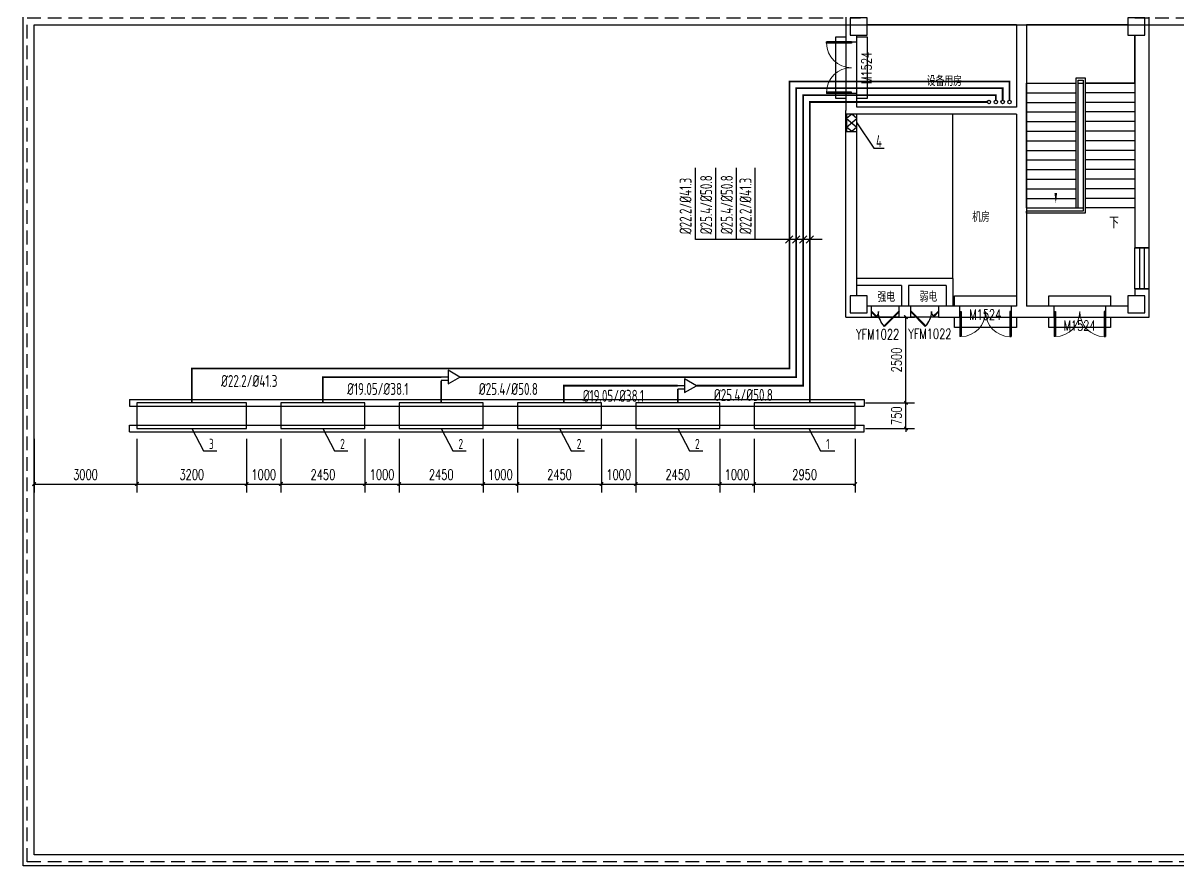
# Model space of a CAD drawing. Extents: x 1738143 to 1822243, y -608375 to -303375.
# Drawn here: x 1756798 to 1790479, y -340602 to -316032 of the extents above; entities that cross this region are included whole.
import ezdxf

# ---------------------------------------------------------------- set-up
doc = ezdxf.new("R2010")
doc.units = 0
doc.header["$LTSCALE"] = 1000
doc.header["$MEASUREMENT"] = 0
doc.linetypes.add('_DASH', pattern=[0.6, 0.4, -0.2])
doc.layers.add('A-FLOR-IDEN', color=7, linetype='Continuous', lineweight=20)
for name, color, linetype in [('COLUMN', 9, 'Continuous'), ('DIM_SYMB', 3, 'Continuous'), ('PUB_TEXT', 7, 'Continuous'), ('STAIR', 2, 'Continuous'), ('TH_DIM', 3, 'Continuous'), ('TH_TEXT', 7, 'Continuous'), ('VRV-PIPE', 1, 'Continuous'), ('VRV-VPIPE', 1, 'Continuous'), ('VRV-配件', 1, 'Continuous'), ('WALL', 9, 'Continuous'), ('WINDOW', 4, 'Continuous'), ('WINDOW_TEXT', 7, 'Continuous'), ('采暖', 7, 'Continuous')]:
    doc.layers.add(name, color=color, linetype=linetype)
doc.styles.add('_TCH_DIM', font='SIMPLEX', dxfattribs={"bigfont": 'GBCBIG'})
doc.styles.add('_TCH_DIM_T3', font='SIMPLEX', dxfattribs={"width": 0.705882, "bigfont": 'GBCBIG'})
doc.styles.add('_TCH_WINDOW', font='SIMPLEX', dxfattribs={"height": 3.5, "bigfont": 'GBCBIG'})
doc.styles.add('ROS', font='simhei.ttf', dxfattribs={"width": 0.7})
doc.styles.add('TSSD_Dimension', font='tssdeng.shx', dxfattribs={"width": 0.7, "bigfont": 'hztxt.shx'})
doc.styles.add('TSSD_Rein', font='Tssdeng.shx', dxfattribs={"width": 0.7, "bigfont": 'hztxt.shx'})
doc.dimstyles.new('_TCH_ARCH&&100', dxfattribs={"dimtxt": 297.5, "dimasz": 100, "dimexe": 250, "dimexo": 300, "dimgap": 126.25, "dimtad": 1, "dimdec": 0, "dimzin": 0, "dimdsep": 46, "dimtxsty": '_TCH_DIM_T3', "dimblk": 'ARCHTICK', "dimcen": 0.09, "dimclrt": 7, "dimazin": 2, "dimtfac": 1, "dimtdec": 0, "dimtix": 1, "dimtmove": 2, "dimatfit": 3, "dimfxl": 30, "dimtolj": 1, "dimtzin": 0, "dimarcsym": 0})

# ---------------------------------------------------------------- blocks, each defined once
blk = doc.blocks.new('_FZHK')
blk.add_lwpolyline([(-0.5, -0.5), (0.5, -0.5), (0.5, 0.5), (-0.5, 0.5)], close=True)
blk = doc.blocks.new('$DorLib2D$00000002')
for p, q in [((-0.5, 0), (-0.5, 0.4875)), ((-0.475, 0.4875), (-0.5, 0.4875)), ((-0.475, 0), (-0.475, 0.4875)), ((0.475, 0), (0.475, 0.4875)), ((0.475, 0.4875), (0.5, 0.4875)), ((0.5, 0), (0.5, 0.4875)), ((-0.5, 0), (-0.475, 0)), ((0.5, 0), (0.475, 0))]:
    blk.add_line(p, q)
at = {"lineweight": 13}
for centre, start, end in [((-0.4875, 0), 0, 88.53072), ((0.4875, 0), 91.46928, 180)]:
    blk.add_arc(centre, 0.4875, start, end, dxfattribs=at)
blk = doc.blocks.new('$WINLIB2D$00000001')
at = {"color": 0}
for points in [[(-0.5, 0.5), (-0.5, -0.5)], [(-0.5, 0.5), (0.5, 0.5)], [(0.5, -0.5), (0.5, 0.5)], [(0.5, 0.167), (-0.5, 0.167)], [(0.5, -0.167), (-0.5, -0.167)], [(-0.5, -0.5), (0.5, -0.5)]]:
    blk.add_lwpolyline(points, dxfattribs=at)
blk = doc.blocks.new('$DorLib2D$00000221')
at = {"color": 0}
for p, q in [((0.491, -0.01), (-0.04, 0.521)), ((0.509, 0.007), (-0.022, 0.538)), ((-0.509, 0.009), (-0.331, 0.187)), ((-0.491, -0.009), (-0.509, 0.009)), ((-0.491, -0.009), (-0.313, 0.169)), ((0.491, -0.01), (0.509, 0.007))]:
    blk.add_line(p, q, dxfattribs=at)
for centre, radius, start, end in [((0.505, -0.002), 0.755, 134.2734, 179.7238), ((-0.501, 0.003), 0.251, 359.7899, 47.313)]:
    blk.add_arc(centre, radius, start, end, dxfattribs=at)
blk = doc.blocks.new('A$C78C81BEA')
blk.add_line((-13400, -7400), (-13400, -2600))
for points in [[(320, 320), (320, -24520), (-40520, -24520), (-40520, 320)], [(0, 0), (0, -24200), (-40200, -24200), (-40200, 0)], [(-16520, -350), (-16520, -2150), (-16820, -2150), (-16820, -350)], [(-15900, -350), (-15900, -2150), (-16200, -2150), (-16200, -350)], [(-13350, -7900), (-11550, -7900), (-11550, -8200), (-13350, -8200)], [(-10600, -7900), (-8800, -7900), (-8800, -8200), (-10600, -8200)], [(-13350, -8520), (-11550, -8520), (-11550, -8820), (-13350, -8820)], [(-10600, -8520), (-8800, -8520), (-8800, -8820), (-10600, -8820)]]:
    blk.add_lwpolyline(points, close=True)
at = {"linetype": '_DASH'}
blk.add_lwpolyline([(-8100, 200), (200, 200), (200, -24400), (-40400, -24400), (-40400, 200), (-16100, 200)], dxfattribs=at)
at = {"layer": 'DIM_SYMB'}
blk.add_lwpolyline([(-8750, -5480, 0, 0, 0), (-8750, -850, 0, 0, 0), (-10400, -850, 0, 0, 0), (-10400, -5200, 0, 80, 0), (-10400, -4900, 0, 0, 0)], format="xyseb", dxfattribs=at)
at = {"layer": 'STAIR'}
for p, q in [((-8300, 0), (-11250, 0)), ((-11250, 0), (-11250, -1700)), ((-8100, -1700), (-8100, -300)), ((-9810, -5340), (-9810, -1550)), ((-9810, -1550), (-9540, -1550)), ((-9750, -5340), (-9750, -1610)), ((-9750, -1610), (-9600, -1610)), ((-9600, -1610), (-9600, -5430)), ((-9540, -1550), (-9540, -5490)), ((-11250, -5340), (-11250, -1700)), ((-11250, -1700), (-9810, -1700)), ((-11250, -1700), (-9810, -1700)), ((-11250, -1980), (-9810, -1980)), ((-9750, -5340), (-9750, -1700)), ((-9750, -1700), (-9600, -1700)), ((-9600, -1700), (-9600, -5340)), ((-8100, -1700), (-9540, -1700)), ((-9540, -1700), (-8100, -1700)), ((-8100, -1980), (-9540, -1980)), ((-8100, -1700), (-8100, -5340)), ((-11250, -2260), (-9810, -2260)), ((-8100, -2260), (-9540, -2260)), ((-11250, -2540), (-9810, -2540)), ((-8100, -2540), (-9540, -2540)), ((-11250, -2820), (-9810, -2820)), ((-8100, -2820), (-9540, -2820)), ((-11250, -3100), (-9810, -3100)), ((-8100, -3100), (-9540, -3100)), ((-11250, -3380), (-9810, -3380)), ((-11250, -3660), (-9810, -3660)), ((-8100, -3380), (-9540, -3380)), ((-8100, -3660), (-9540, -3660)), ((-11250, -3940), (-9810, -3940)), ((-8100, -3940), (-9540, -3940)), ((-11250, -4220), (-9810, -4220)), ((-8100, -4220), (-9540, -4220)), ((-11250, -4500), (-9810, -4500)), ((-8100, -4500), (-9540, -4500)), ((-11250, -4780), (-9810, -4780)), ((-8100, -4780), (-9540, -4780)), ((-11250, -5060), (-9810, -5060)), ((-11250, -5340), (-9810, -5340)), ((-9810, -5340), (-9750, -5340)), ((-9810, -5340), (-9750, -5340)), ((-9750, -5340), (-9600, -5340)), ((-8100, -5060), (-9540, -5060)), ((-8100, -5340), (-9540, -5340)), ((-9600, -5430), (-11250, -5430)), ((-11250, -5490), (-11250, -5430)), ((-9540, -5490), (-11250, -5490))]:
    blk.add_line(p, q, dxfattribs=at)
at = {"layer": 'WALL'}
for p, q in [((-16520, 320), (-16520, -500)), ((-8300, 0), (-11250, 0)), ((-7680, -6500), (-7680, 320)), ((-16200, -500), (-16200, -300)), ((-11550, 0), (-15900, 0)), ((-11550, 0), (-11550, -2400)), ((-11250, 0), (-11250, -2500)), ((-8100, -300), (-8100, -6500)), ((-16520, -500), (-16200, -500)), ((-16200, -2000), (-16520, -2000)), ((-16520, -2000), (-16520, -2500)), ((-16200, -2400), (-16200, -2000)), ((-16520, -7500), (-16520, -2500)), ((-11550, -2400), (-16200, -2400)), ((-11550, -2600), (-16200, -2600)), ((-16200, -7500), (-16200, -2600)), ((-11550, -2600), (-11550, -8200)), ((-11250, -2500), (-11250, -8200)), ((-8100, -6500), (-7680, -6500)), ((-14800, -7400), (-16200, -7400)), ((-13400, -7400), (-14800, -7400)), ((-13400, -7400), (-13400, -8200)), ((-16520, -8520), (-16520, -7500)), ((-16200, -7900), (-16200, -7500)), ((-14900, -7600), (-16200, -7600)), ((-14900, -7600), (-14900, -8200)), ((-13600, -7600), (-14700, -7600)), ((-14700, -7600), (-14700, -8200)), ((-13600, -7600), (-13600, -8200)), ((-7680, -7700), (-8100, -7700)), ((-8100, -7700), (-8100, -7900)), ((-7680, -8520), (-7680, -7700)), ((-15774.9, -8200), (-15900, -8200)), ((-15774.9, -8520), (-15774.9, -8200)), ((-14800, -8200), (-14974.9, -8200)), ((-14974.9, -8200), (-14974.9, -8520)), ((-14625.1, -8200), (-14800, -8200)), ((-14625.1, -8520), (-14625.1, -8200)), ((-13500, -8200), (-13825.1, -8200)), ((-13825.1, -8200), (-13825.1, -8520)), ((-13200, -8200), (-13500, -8200)), ((-13200, -8520), (-13200, -8200)), ((-11550, -8200), (-11700, -8200)), ((-11700, -8200), (-11700, -8520)), ((-10450, -8200), (-11250, -8200)), ((-10450, -8520), (-10450, -8200)), ((-8300, -8200), (-8950, -8200)), ((-8950, -8200), (-8950, -8520)), ((-16520, -8520), (-15774.9, -8520)), ((-14974.9, -8520), (-14800, -8520)), ((-14800, -8520), (-14625.1, -8520)), ((-13825.1, -8520), (-13500, -8520)), ((-13500, -8520), (-13200, -8520)), ((-11700, -8520), (-11350, -8520)), ((-11350, -8520), (-10450, -8520)), ((-8950, -8520), (-7680, -8520))]:
    blk.add_line(p, q, dxfattribs=at)
at = {"layer": 'WINDOW'}
for p, q in [((-14974.9, -8200), (-15774.9, -8200)), ((-13825.1, -8200), (-14625.1, -8200)), ((-14974.9, -8520), (-15774.9, -8520)), ((-13825.1, -8520), (-14625.1, -8520))]:
    blk.add_line(p, q, dxfattribs=at)
at = {"layer": 'COLUMN', "yscale": 500, "zscale": 500, "rotation": 90}
for p, xscale in [((-16150, -50), 500), ((-8050, -50), 500.0000000000582), ((-16150, -8150), 499.9999999131542), ((-8050, -8150), 500)]:
    blk.add_blockref('_FZHK', p, dxfattribs=dict(at, xscale=xscale))
at = {"layer": 'WINDOW'}
ref = blk.add_blockref('$DorLib2D$00000002', (-16360, -1250), dxfattribs=dict(at, xscale=-1500, yscale=1500, zscale=-1500, rotation=90))
ref.add_attrib('A', 'M1524', (-15771.4, -1725), dxfattribs={"layer": 'WINDOW_TEXT', "height": 297.5, "rotation": 90, "style": '_TCH_WINDOW', "width": 0.705882})
at = {"layer": 'WINDOW', "xscale": 1200, "yscale": 420, "zscale": 1200, "rotation": 90}
blk.add_blockref('$WINLIB2D$00000001', (-7890, -7100), dxfattribs=at)
at = {"layer": 'WINDOW'}
ref = blk.add_blockref('$DorLib2D$00000221', (-15374.9, -8360), dxfattribs=dict(at, xscale=-800, yscale=800, zscale=-800, rotation=179.9999999999898))
ref.add_attrib('A', 'YFM1022', (-16226.6, -9170.9), dxfattribs={"layer": 'WINDOW_TEXT', "height": 297.5, "rotation": 360, "style": '_TCH_WINDOW', "width": 0.705882})
ref = blk.add_blockref('$DorLib2D$00000221', (-14225.1, -8360), dxfattribs=dict(at, xscale=800, yscale=800, zscale=800, rotation=179.9999999999898))
ref.add_attrib('A', 'YFM1022', (-14702.4, -9157.2), dxfattribs={"layer": 'WINDOW_TEXT', "height": 297.5, "rotation": 360, "style": '_TCH_WINDOW', "width": 0.705882})
ref = blk.add_blockref('$DorLib2D$00000002', (-12450, -8360), dxfattribs=dict(at, xscale=-1500, yscale=1500, zscale=-1500, rotation=179.999999999986))
ref.add_attrib('A', 'M1524', (-12925, -8596.1), dxfattribs={"layer": 'WINDOW_TEXT', "height": 297.5, "rotation": 360, "style": '_TCH_WINDOW', "width": 0.705882})
ref = blk.add_blockref('$DorLib2D$00000002', (-9700, -8360), dxfattribs=dict(at, xscale=-1500, yscale=1500, zscale=-1500, rotation=179.9999999999846))
ref.add_attrib('A', 'M1524', (-10175, -8916.1), dxfattribs={"layer": 'WINDOW_TEXT', "height": 297.5, "rotation": 360, "style": '_TCH_WINDOW', "width": 0.705882})
at = {"layer": 'A-FLOR-IDEN', "style": 'ROS', "width": 0.7}
for s, p in [('设备用房', (-14165.4, -1755.8)), ('机房', (-12839.4, -5717.7)), ('弱电', (-14373.8, -8044.2)), ('强电', (-15602.5, -8050.2))]:
    blk.add_text(s, height=262.87, dxfattribs=at).set_placement(p)
at = {"layer": 'DIM_SYMB', "color": 7, "style": '_TCH_DIM'}
blk.add_text('下', height=337.6, dxfattribs=at).set_placement((-8844.9, -5935))
blk = doc.blocks.new('_ArchTick')
at = {"color": 0, "linetype": 'ByBlock', "const_width": 0.4}
blk.add_lwpolyline([(-0.5, -0.5), (0.5, 0.5)], dxfattribs=at)
blk = doc.blocks.new('*D883')
at = {"layer": 'Defpoints', "color": 0, "transparency": 16777216}
for p in [(1757118, -327852), (1760118, -327852), (1760118, -329469)]:
    blk.add_point(p, dxfattribs=at)
at = {"layer": 'TH_DIM', "color": 0, "lineweight": -2, "transparency": 16777216}
for p, q in [((1757118, -328152), (1757118, -329719)), ((1760118, -328152), (1760118, -329719)), ((1757118, -329469), (1760118, -329469))]:
    blk.add_line(p, q, dxfattribs=at)
at = {"layer": 'TH_DIM', "color": 0, "lineweight": -2, "transparency": 16777216, "xscale": 100, "yscale": 100, "zscale": 100, "rotation": 180}
blk.add_blockref('_ArchTick', (1757118, -329469), dxfattribs=at)
at = {"layer": 'TH_DIM', "color": 0, "lineweight": -2, "transparency": 16777216, "xscale": 100, "yscale": 100, "zscale": 100}
blk.add_blockref('_ArchTick', (1760118, -329469), dxfattribs=at)
at = {"layer": 'TH_DIM', "color": 7, "transparency": 16777216, "insert": (1758618, -329194), "char_height": 297.5, "attachment_point": 5, "style": '_TCH_DIM_T3'}
blk.add_mtext('\\A1;3000', dxfattribs=at)
blk = doc.blocks.new('*D884')
at = {"layer": 'Defpoints', "color": 0, "transparency": 16777216}
for p in [(1760118, -327852), (1763318, -327852), (1763318, -329469)]:
    blk.add_point(p, dxfattribs=at)
at = {"layer": 'TH_DIM', "color": 0, "lineweight": -2, "transparency": 16777216}
for p, q in [((1760118, -328152), (1760118, -329719)), ((1763318, -328152), (1763318, -329719)), ((1760118, -329469), (1763318, -329469))]:
    blk.add_line(p, q, dxfattribs=at)
at = {"layer": 'TH_DIM', "color": 0, "lineweight": -2, "transparency": 16777216, "xscale": 100, "yscale": 100, "zscale": 100, "rotation": 180}
blk.add_blockref('_ArchTick', (1760118, -329469), dxfattribs=at)
at = {"layer": 'TH_DIM', "color": 0, "lineweight": -2, "transparency": 16777216, "xscale": 100, "yscale": 100, "zscale": 100}
blk.add_blockref('_ArchTick', (1763318, -329469), dxfattribs=at)
at = {"layer": 'TH_DIM', "color": 7, "transparency": 16777216, "insert": (1761718, -329194), "char_height": 297.5, "attachment_point": 5, "style": '_TCH_DIM_T3'}
blk.add_mtext('\\A1;3200', dxfattribs=at)
blk = doc.blocks.new('*D885')
at = {"layer": 'Defpoints', "color": 0, "transparency": 16777216}
for p in [(1763318, -327852), (1764318, -327852), (1764318, -329469)]:
    blk.add_point(p, dxfattribs=at)
at = {"layer": 'TH_DIM', "color": 0, "lineweight": -2, "transparency": 16777216}
for p, q in [((1763318, -328152), (1763318, -329719)), ((1764318, -328152), (1764318, -329719)), ((1763318, -329469), (1764318, -329469))]:
    blk.add_line(p, q, dxfattribs=at)
at = {"layer": 'TH_DIM', "color": 0, "lineweight": -2, "transparency": 16777216, "xscale": 100, "yscale": 100, "zscale": 100, "rotation": 180}
blk.add_blockref('_ArchTick', (1763318, -329469), dxfattribs=at)
at = {"layer": 'TH_DIM', "color": 0, "lineweight": -2, "transparency": 16777216, "xscale": 100, "yscale": 100, "zscale": 100}
blk.add_blockref('_ArchTick', (1764318, -329469), dxfattribs=at)
at = {"layer": 'TH_DIM', "color": 7, "transparency": 16777216, "insert": (1763818, -329194), "char_height": 297.5, "attachment_point": 5, "style": '_TCH_DIM_T3'}
blk.add_mtext('\\A1;1000', dxfattribs=at)
blk = doc.blocks.new('*D886')
at = {"layer": 'Defpoints', "color": 0, "transparency": 16777216}
for p in [(1764318, -327852), (1766768, -327852), (1766768, -329469)]:
    blk.add_point(p, dxfattribs=at)
at = {"layer": 'TH_DIM', "color": 0, "lineweight": -2, "transparency": 16777216}
for p, q in [((1764318, -328152), (1764318, -329719)), ((1766768, -328152), (1766768, -329719)), ((1764318, -329469), (1766768, -329469))]:
    blk.add_line(p, q, dxfattribs=at)
at = {"layer": 'TH_DIM', "color": 0, "lineweight": -2, "transparency": 16777216, "xscale": 100, "yscale": 100, "zscale": 100, "rotation": 180}
blk.add_blockref('_ArchTick', (1764318, -329469), dxfattribs=at)
at = {"layer": 'TH_DIM', "color": 0, "lineweight": -2, "transparency": 16777216, "xscale": 100, "yscale": 100, "zscale": 100}
blk.add_blockref('_ArchTick', (1766768, -329469), dxfattribs=at)
at = {"layer": 'TH_DIM', "color": 7, "transparency": 16777216, "insert": (1765543, -329194), "char_height": 297.5, "attachment_point": 5, "style": '_TCH_DIM_T3'}
blk.add_mtext('\\A1;2450', dxfattribs=at)
blk = doc.blocks.new('*D887')
at = {"layer": 'Defpoints', "color": 0, "transparency": 16777216}
for p in [(1766768, -327852), (1767768, -327852), (1767768, -329469)]:
    blk.add_point(p, dxfattribs=at)
at = {"layer": 'TH_DIM', "color": 0, "lineweight": -2, "transparency": 16777216}
for p, q in [((1766768, -328152), (1766768, -329719)), ((1767768, -328152), (1767768, -329719)), ((1766768, -329469), (1767768, -329469))]:
    blk.add_line(p, q, dxfattribs=at)
at = {"layer": 'TH_DIM', "color": 0, "lineweight": -2, "transparency": 16777216, "xscale": 100, "yscale": 100, "zscale": 100, "rotation": 180}
blk.add_blockref('_ArchTick', (1766768, -329469), dxfattribs=at)
at = {"layer": 'TH_DIM', "color": 0, "lineweight": -2, "transparency": 16777216, "xscale": 100, "yscale": 100, "zscale": 100}
blk.add_blockref('_ArchTick', (1767768, -329469), dxfattribs=at)
at = {"layer": 'TH_DIM', "color": 7, "transparency": 16777216, "insert": (1767268, -329194), "char_height": 297.5, "attachment_point": 5, "style": '_TCH_DIM_T3'}
blk.add_mtext('\\A1;1000', dxfattribs=at)
blk = doc.blocks.new('*D888')
at = {"layer": 'Defpoints', "color": 0, "transparency": 16777216}
for p in [(1767768, -327852), (1770218, -327852), (1770218, -329469)]:
    blk.add_point(p, dxfattribs=at)
at = {"layer": 'TH_DIM', "color": 0, "lineweight": -2, "transparency": 16777216}
for p, q in [((1767768, -328152), (1767768, -329719)), ((1770218, -328152), (1770218, -329719)), ((1767768, -329469), (1770218, -329469))]:
    blk.add_line(p, q, dxfattribs=at)
at = {"layer": 'TH_DIM', "color": 0, "lineweight": -2, "transparency": 16777216, "xscale": 100, "yscale": 100, "zscale": 100, "rotation": 180}
blk.add_blockref('_ArchTick', (1767768, -329469), dxfattribs=at)
at = {"layer": 'TH_DIM', "color": 0, "lineweight": -2, "transparency": 16777216, "xscale": 100, "yscale": 100, "zscale": 100}
blk.add_blockref('_ArchTick', (1770218, -329469), dxfattribs=at)
at = {"layer": 'TH_DIM', "color": 7, "transparency": 16777216, "insert": (1768993, -329194), "char_height": 297.5, "attachment_point": 5, "style": '_TCH_DIM_T3'}
blk.add_mtext('\\A1;2450', dxfattribs=at)
blk = doc.blocks.new('*D889')
at = {"layer": 'Defpoints', "color": 0, "transparency": 16777216}
for p in [(1770218, -327852), (1771218, -327852), (1771218, -329469)]:
    blk.add_point(p, dxfattribs=at)
at = {"layer": 'TH_DIM', "color": 0, "lineweight": -2, "transparency": 16777216}
for p, q in [((1770218, -328152), (1770218, -329719)), ((1771218, -328152), (1771218, -329719)), ((1770218, -329469), (1771218, -329469))]:
    blk.add_line(p, q, dxfattribs=at)
at = {"layer": 'TH_DIM', "color": 0, "lineweight": -2, "transparency": 16777216, "xscale": 100, "yscale": 100, "zscale": 100, "rotation": 180}
blk.add_blockref('_ArchTick', (1770218, -329469), dxfattribs=at)
at = {"layer": 'TH_DIM', "color": 0, "lineweight": -2, "transparency": 16777216, "xscale": 100, "yscale": 100, "zscale": 100}
blk.add_blockref('_ArchTick', (1771218, -329469), dxfattribs=at)
at = {"layer": 'TH_DIM', "color": 7, "transparency": 16777216, "insert": (1770718, -329194), "char_height": 297.5, "attachment_point": 5, "style": '_TCH_DIM_T3'}
blk.add_mtext('\\A1;1000', dxfattribs=at)
blk = doc.blocks.new('*D890')
at = {"layer": 'Defpoints', "color": 0, "transparency": 16777216}
for p in [(1771218, -327852), (1773668, -327852), (1773668, -329469)]:
    blk.add_point(p, dxfattribs=at)
at = {"layer": 'TH_DIM', "color": 0, "lineweight": -2, "transparency": 16777216}
for p, q in [((1771218, -328152), (1771218, -329719)), ((1773668, -328152), (1773668, -329719)), ((1771218, -329469), (1773668, -329469))]:
    blk.add_line(p, q, dxfattribs=at)
at = {"layer": 'TH_DIM', "color": 0, "lineweight": -2, "transparency": 16777216, "xscale": 100, "yscale": 100, "zscale": 100, "rotation": 180}
blk.add_blockref('_ArchTick', (1771218, -329469), dxfattribs=at)
at = {"layer": 'TH_DIM', "color": 0, "lineweight": -2, "transparency": 16777216, "xscale": 100, "yscale": 100, "zscale": 100}
blk.add_blockref('_ArchTick', (1773668, -329469), dxfattribs=at)
at = {"layer": 'TH_DIM', "color": 7, "transparency": 16777216, "insert": (1772443, -329194), "char_height": 297.5, "attachment_point": 5, "style": '_TCH_DIM_T3'}
blk.add_mtext('\\A1;2450', dxfattribs=at)
blk = doc.blocks.new('*D891')
at = {"layer": 'Defpoints', "color": 0, "transparency": 16777216}
for p in [(1773668, -327852), (1774668, -327852), (1774668, -329469)]:
    blk.add_point(p, dxfattribs=at)
at = {"layer": 'TH_DIM', "color": 0, "lineweight": -2, "transparency": 16777216}
for p, q in [((1773668, -328152), (1773668, -329719)), ((1774668, -328152), (1774668, -329719)), ((1773668, -329469), (1774668, -329469))]:
    blk.add_line(p, q, dxfattribs=at)
at = {"layer": 'TH_DIM', "color": 0, "lineweight": -2, "transparency": 16777216, "xscale": 100, "yscale": 100, "zscale": 100, "rotation": 180}
blk.add_blockref('_ArchTick', (1773668, -329469), dxfattribs=at)
at = {"layer": 'TH_DIM', "color": 0, "lineweight": -2, "transparency": 16777216, "xscale": 100, "yscale": 100, "zscale": 100}
blk.add_blockref('_ArchTick', (1774668, -329469), dxfattribs=at)
at = {"layer": 'TH_DIM', "color": 7, "transparency": 16777216, "insert": (1774168, -329194), "char_height": 297.5, "attachment_point": 5, "style": '_TCH_DIM_T3'}
blk.add_mtext('\\A1;1000', dxfattribs=at)
blk = doc.blocks.new('*D892')
at = {"layer": 'Defpoints', "color": 0, "transparency": 16777216}
for p in [(1774668, -327852), (1777118, -327852), (1777118, -329469)]:
    blk.add_point(p, dxfattribs=at)
at = {"layer": 'TH_DIM', "color": 0, "lineweight": -2, "transparency": 16777216}
for p, q in [((1774668, -328152), (1774668, -329719)), ((1777118, -328152), (1777118, -329719)), ((1774668, -329469), (1777118, -329469))]:
    blk.add_line(p, q, dxfattribs=at)
at = {"layer": 'TH_DIM', "color": 0, "lineweight": -2, "transparency": 16777216, "xscale": 100, "yscale": 100, "zscale": 100, "rotation": 180}
blk.add_blockref('_ArchTick', (1774668, -329469), dxfattribs=at)
at = {"layer": 'TH_DIM', "color": 0, "lineweight": -2, "transparency": 16777216, "xscale": 100, "yscale": 100, "zscale": 100}
blk.add_blockref('_ArchTick', (1777118, -329469), dxfattribs=at)
at = {"layer": 'TH_DIM', "color": 7, "transparency": 16777216, "insert": (1775893, -329194), "char_height": 297.5, "attachment_point": 5, "style": '_TCH_DIM_T3'}
blk.add_mtext('\\A1;2450', dxfattribs=at)
blk = doc.blocks.new('*D893')
at = {"layer": 'Defpoints', "color": 0, "transparency": 16777216}
for p in [(1777118, -327852), (1778118, -327852), (1778118, -329469)]:
    blk.add_point(p, dxfattribs=at)
at = {"layer": 'TH_DIM', "color": 0, "lineweight": -2, "transparency": 16777216}
for p, q in [((1777118, -328152), (1777118, -329719)), ((1778118, -328152), (1778118, -329719)), ((1777118, -329469), (1778118, -329469))]:
    blk.add_line(p, q, dxfattribs=at)
at = {"layer": 'TH_DIM', "color": 0, "lineweight": -2, "transparency": 16777216, "xscale": 100, "yscale": 100, "zscale": 100, "rotation": 180}
blk.add_blockref('_ArchTick', (1777118, -329469), dxfattribs=at)
at = {"layer": 'TH_DIM', "color": 0, "lineweight": -2, "transparency": 16777216, "xscale": 100, "yscale": 100, "zscale": 100}
blk.add_blockref('_ArchTick', (1778118, -329469), dxfattribs=at)
at = {"layer": 'TH_DIM', "color": 7, "transparency": 16777216, "insert": (1777618, -329194), "char_height": 297.5, "attachment_point": 5, "style": '_TCH_DIM_T3'}
blk.add_mtext('\\A1;1000', dxfattribs=at)
blk = doc.blocks.new('*D894')
at = {"layer": 'Defpoints', "color": 0, "transparency": 16777216}
for p in [(1778118, -327852), (1781068, -327852), (1781068, -329469)]:
    blk.add_point(p, dxfattribs=at)
at = {"layer": 'TH_DIM', "color": 0, "lineweight": -2, "transparency": 16777216}
for p, q in [((1778118, -328152), (1778118, -329719)), ((1781068, -328152), (1781068, -329719)), ((1778118, -329469), (1781068, -329469))]:
    blk.add_line(p, q, dxfattribs=at)
at = {"layer": 'TH_DIM', "color": 0, "lineweight": -2, "transparency": 16777216, "xscale": 100, "yscale": 100, "zscale": 100, "rotation": 180}
blk.add_blockref('_ArchTick', (1778118, -329469), dxfattribs=at)
at = {"layer": 'TH_DIM', "color": 0, "lineweight": -2, "transparency": 16777216, "xscale": 100, "yscale": 100, "zscale": 100}
blk.add_blockref('_ArchTick', (1781068, -329469), dxfattribs=at)
at = {"layer": 'TH_DIM', "color": 7, "transparency": 16777216, "insert": (1779593, -329194), "char_height": 297.5, "attachment_point": 5, "style": '_TCH_DIM_T3'}
blk.add_mtext('\\A1;2950', dxfattribs=at)
blk = doc.blocks.new('*D895')
at = {"layer": 'Defpoints', "color": 0, "transparency": 16777216}
for p in [(1781068, -327102), (1782548, -327102), (1781068, -327852)]:
    blk.add_point(p, dxfattribs=at)
at = {"layer": 'TH_DIM', "color": 0, "lineweight": -2, "transparency": 16777216}
for p, q in [((1782548, -327102), (1782548, -327002)), ((1781368, -327102), (1782798, -327102)), ((1782548, -327852), (1782548, -327102)), ((1781368, -327852), (1782798, -327852)), ((1782548, -327852), (1782548, -327952))]:
    blk.add_line(p, q, dxfattribs=at)
at = {"layer": 'TH_DIM', "color": 0, "lineweight": -2, "transparency": 16777216, "xscale": 100, "yscale": 100, "zscale": 100}
for p, rotation in [((1782548, -327102), 270), ((1782548, -327852), 90)]:
    blk.add_blockref('_ArchTick', p, dxfattribs=dict(at, rotation=rotation))
at = {"layer": 'TH_DIM', "color": 7, "transparency": 16777216, "insert": (1782273, -327477), "char_height": 297.5, "attachment_point": 5, "rotation": 90, "style": '_TCH_DIM_T3'}
blk.add_mtext('\\A1;750', dxfattribs=at)
blk = doc.blocks.new('*D896')
at = {"layer": 'Defpoints', "color": 0, "transparency": 16777216}
for p in [(1781068, -324602), (1782548, -324602), (1781068, -327102)]:
    blk.add_point(p, dxfattribs=at)
at = {"layer": 'TH_DIM', "color": 0, "lineweight": -2, "transparency": 16777216}
for p, q in [((1781368, -324602), (1782798, -324602)), ((1782548, -327102), (1782548, -324602)), ((1781368, -327102), (1782798, -327102))]:
    blk.add_line(p, q, dxfattribs=at)
at = {"layer": 'TH_DIM', "color": 0, "lineweight": -2, "transparency": 16777216, "xscale": 100, "yscale": 100, "zscale": 100}
for p, rotation in [((1782548, -324602), 90), ((1782548, -327102), 270)]:
    blk.add_blockref('_ArchTick', p, dxfattribs=dict(at, rotation=rotation))
at = {"layer": 'TH_DIM', "color": 7, "transparency": 16777216, "insert": (1782273, -325852), "char_height": 297.5, "attachment_point": 5, "rotation": 90, "style": '_TCH_DIM_T3'}
blk.add_mtext('\\A1;2500', dxfattribs=at)

msp = doc.modelspace()

# ---------------------------------------------------------------- hatches: boundary and pattern name
at = {"layer": 'VRV-PIPE', "linetype": 'Continuous'}
for points in [[(1779147.5, -317731.9), (1779147.5, -317706.9), (1779122.5, -317706.9)], [(1779147.5, -317731.9), (1779122.5, -317731.9), (1779122.5, -317706.9)], [(1779347.5, -317931.9), (1779347.5, -317906.9), (1779322.5, -317906.9)], [(1779347.5, -317931.9), (1779322.5, -317931.9), (1779322.5, -317906.9)], [(1785367.5, -317931.9), (1785367.5, -317906.9), (1785392.5, -317906.9)], [(1785367.5, -317931.9), (1785392.5, -317931.9), (1785392.5, -317906.9)], [(1785567.5, -317731.9), (1785567.5, -317706.9), (1785592.5, -317706.9)], [(1785567.5, -317731.9), (1785592.5, -317731.9), (1785592.5, -317706.9)], [(1779547.5, -318131.9), (1779547.5, -318106.9), (1779522.5, -318106.9)], [(1779547.5, -318131.9), (1779522.5, -318131.9), (1779522.5, -318106.9)], [(1785167.5, -318131.9), (1785167.5, -318106.9), (1785192.5, -318106.9)], [(1785167.5, -318131.9), (1785192.5, -318131.9), (1785192.5, -318106.9)], [(1779747.5, -318331.9), (1779747.5, -318306.9), (1779722.5, -318306.9)], [(1779747.5, -318331.9), (1779722.5, -318331.9), (1779722.5, -318306.9)], [(1761717.5, -326101.9), (1761717.5, -326076.9), (1761692.5, -326076.9)], [(1761717.5, -326101.9), (1761692.5, -326101.9), (1761692.5, -326076.9)], [(1765542.5, -326351.9), (1765542.5, -326326.9), (1765517.5, -326326.9)], [(1765542.5, -326351.9), (1765517.5, -326351.9), (1765517.5, -326326.9)], [(1779147.5, -326101.9), (1779172.5, -326101.9), (1779172.5, -326126.9)], [(1779147.5, -326101.9), (1779147.5, -326126.9), (1779172.5, -326126.9)], [(1779347.5, -326351.9), (1779372.5, -326351.9), (1779372.5, -326376.9)], [(1779347.5, -326351.9), (1779347.5, -326376.9), (1779372.5, -326376.9)], [(1772569.1, -326601.9), (1772569.1, -326576.9), (1772544.1, -326576.9)], [(1772569.1, -326601.9), (1772544.1, -326601.9), (1772544.1, -326576.9)], [(1779547.5, -326601.9), (1779572.5, -326601.9), (1779572.5, -326626.9)], [(1779547.5, -326601.9), (1779547.5, -326626.9), (1779572.5, -326626.9)]]:
    msp.add_hatch(color=256, dxfattribs=at).paths.add_polyline_path(points)

# ---------------------------------------------------------------- linework, layer by layer
for p, q in [((1781117.5, -318936.2), (1781607.7, -319679.7, 502.9)), ((1781607.7, -319679.7, 502.9), (1781915, -319679.7, 502.9)), ((1776404.2, -322341.8), (1776404.2, -320250)), ((1777005.4, -322341.8), (1777005.4, -320250)), ((1777606.6, -322341.8), (1777606.6, -320250)), ((1778153.2, -322341.8), (1778153.2, -320250)), ((1779248.9, -322235.1), (1779035.4, -322448.6)), ((1779451.5, -322235.1), (1779238, -322448.6)), ((1779655.3, -322235.1), (1779441.8, -322448.6)), ((1779850.3, -322235.1), (1779636.7, -322448.6)), ((1780104.7, -322341.8), (1776404.2, -322341.8)), ((1759896.9, -327001.9), (1781327.2, -327001.9)), ((1759896.9, -327001.9), (1759896.9, -327201.9)), ((1781327.2, -327001.9), (1781327.2, -327201.9)), ((1759896.9, -327201.9), (1781327.2, -327201.9)), ((1759896.9, -327751.9), (1781327.2, -327751.9)), ((1759896.9, -327951.9), (1759896.9, -327751.9)), ((1759896.9, -327951.9), (1781327.2, -327951.9)), ((1761717.5, -327851.9), (1762057.4, -328499.2)), ((1765542.5, -327851.9), (1765882.4, -328499.2)), ((1768992.5, -327851.9), (1769332.4, -328499.2)), ((1772442.5, -327851.9), (1772782.4, -328499.2)), ((1775892.5, -327851.9), (1776232.4, -328499.2)), ((1779717.5, -327851.9), (1780057.4, -328499.2)), ((1781327.2, -327951.9), (1781327.2, -327751.9)), ((1762057.4, -328499.2), (1762443.8, -328499.2)), ((1765882.4, -328499.2), (1766268.8, -328499.2)), ((1769332.4, -328499.2), (1769718.8, -328499.2)), ((1772782.4, -328499.2), (1773168.8, -328499.2)), ((1776232.4, -328499.2), (1776618.8, -328499.2)), ((1780057.4, -328499.2), (1780468, -328499.2))]:
    msp.add_line(p, q)
at = {"color": 1}
msp.add_lwpolyline([(1780817.5, -318681.9), (1780817.5, -319190.5), (1781117.5, -319190.5), (1781117.5, -318681.9)], close=True, dxfattribs=at)
for points in [[(1780967.5, -318681.9), (1780817.5, -318809.1), (1781117.5, -319063.3), (1780967.5, -319190.5), (1780817.5, -319063.3), (1781117.5, -318809.1)], [(1760117.5, -327851.9), (1763317.5, -327851.9), (1763317.5, -327101.9), (1760117.5, -327101.9)], [(1764317.5, -327851.9), (1766767.5, -327851.9), (1766767.5, -327101.9), (1764317.5, -327101.9)], [(1767767.5, -327851.9), (1770217.5, -327851.9), (1770217.5, -327101.9), (1767767.5, -327101.9)], [(1771217.5, -327851.9), (1773667.5, -327851.9), (1773667.5, -327101.9), (1771217.5, -327101.9)], [(1774667.5, -327851.9), (1777117.5, -327851.9), (1777117.5, -327101.9), (1774667.5, -327101.9)], [(1778117.5, -327851.9), (1781067.5, -327851.9), (1781067.5, -327101.9), (1778117.5, -327101.9)]]:
    msp.add_lwpolyline(points, close=True)
at = {"layer": 'VRV-PIPE', "linetype": 'Continuous', "const_width": 50}
for points in [[(1779147.5, -317731.9), (1785567.5, -317731.9)], [(1779147.5, -326101.9), (1779147.5, -317731.9)], [(1779347.5, -317931.9), (1785367.5, -317931.9)], [(1779347.5, -326351.9), (1779347.5, -317931.9)], [(1785367.5, -318281.9), (1785367.5, -317931.9)], [(1785567.5, -318281.9), (1785567.5, -317731.9)], [(1779547.5, -318131.9), (1785167.5, -318131.9)], [(1779547.5, -326601.9), (1779547.5, -318131.9)], [(1785167.5, -318281.9), (1785167.5, -318131.9)], [(1779747.5, -318331.9), (1784917.5, -318331.9)], [(1779747.5, -327101.9), (1779747.5, -318331.9)], [(1761717.5, -326101.9), (1779147.5, -326101.9)], [(1761717.5, -327101.9), (1761717.5, -326101.9)], [(1765542.5, -326351.9), (1768992.5, -326351.9)], [(1765542.5, -327101.9), (1765542.5, -326351.9)], [(1769538.9, -326351.9), (1779347.5, -326351.9)], [(1768992.5, -327101.9), (1768992.5, -326451.9)], [(1772569.1, -326601.9), (1775892.5, -326601.9)], [(1772569.1, -327101.9), (1772569.1, -326601.9)], [(1775892.5, -327101.9), (1775892.5, -326701.9)], [(1776438.9, -326601.9), (1779547.5, -326601.9)]]:
    msp.add_lwpolyline(points, dxfattribs=at)
at = {"layer": 'VRV-VPIPE', "linetype": 'Continuous'}
for centre in [(1784967.5, -318331.9), (1785167.5, -318331.9), (1785367.5, -318331.9), (1785567.5, -318331.9)]:
    msp.add_circle(centre, 50, dxfattribs=at)
at = {"layer": 'VRV-配件'}
for p, q in [((1769192.5, -326351.9), (1768992.5, -326351.9)), ((1769192.5, -326451.9), (1768992.5, -326451.9)), ((1776092.5, -326601.9), (1775892.5, -326601.9)), ((1776092.5, -326701.9), (1775892.5, -326701.9))]:
    msp.add_line(p, q, dxfattribs=at)
for points in [[(1769538.9, -326351.9), (1769192.5, -326151.9), (1769192.5, -326551.9)], [(1776438.9, -326601.9), (1776092.5, -326401.9), (1776092.5, -326801.9)]]:
    msp.add_lwpolyline(points, close=True, dxfattribs=at)

# ---------------------------------------------------------------- block references
msp.add_blockref('A$C78C81BEA', (1797317.5, -316081.9))

# ---------------------------------------------------------------- texts
at = {"layer": 'PUB_TEXT', "style": 'TSSD_Rein', "width": 0.7}
for s, p in [('3', (1762219.1, -328451.4)), ('2', (1766044.1, -328451.4)), ('2', (1769494.1, -328451.4)), ('2', (1772944.1, -328451.4)), ('2', (1776394.1, -328451.4)), ('1', (1780219.1, -328451.4))]:
    msp.add_text(s, height=300, dxfattribs=at).set_placement(p)
at = {"layer": 'TH_TEXT', "style": 'TSSD_Rein', "width": 0.7}
msp.add_text('4', height=350, dxfattribs=at).set_placement((1781672.6, -319645.2, 502.9))
at = {"layer": '采暖', "char_height": 350, "width": 28472.73, "attachment_point": 7, "rotation": 90, "line_spacing_factor": 0.96, "style": 'TSSD_Dimension'}
for s, insert in [('{\\Ftssdeng,tssdchn|c134;%%C22.2/%%C41.3}', (1776293.5, -322189.6)), ('{\\Ftssdeng,tssdchn|c134;%%C25.4/%%C50.8}', (1776894.7, -322189.6)), ('{\\Ftssdeng,tssdchn|c134;%%C25.4/%%C50.8}', (1777495.9, -322189.6)), ('{\\Ftssdeng,tssdchn|c134;%%C22.2/%%C41.3}', (1778042.4, -322189.6))]:
    msp.add_mtext(s, dxfattribs=dict(at, insert=insert))
at = {"layer": '采暖', "char_height": 350, "width": 28472.73, "attachment_point": 7, "line_spacing_factor": 0.96, "style": 'TSSD_Dimension'}
for s, insert in [('{\\Ftssdeng,tssdchn|c134;%%C22.2/%%C41.3}', (1762569.2, -326639.8)), ('{\\Ftssdeng,tssdchn|c134;%%C19.05/%%C38.1}', (1766247.9, -326873)), ('{\\Ftssdeng,tssdchn|c134;%%C25.4/%%C50.8}', (1770089.1, -326873)), ('{\\Ftssdeng,tssdchn|c134;%%C25.4/%%C50.8}', (1776942.5, -327046.8)), ('{\\Ftssdeng,tssdchn|c134;%%C19.05/%%C38.1}', (1773119.1, -327073))]:
    msp.add_mtext(s, dxfattribs=dict(at, insert=insert))

# ---------------------------------------------------------------- dimensions: what is measured, and where the dimension line sits
at = {"layer": 'TH_DIM'}
for p1, p2, distance, picture, middle in [((1781067.5, -327101.9), (1781067.5, -324601.9), -1480.9, '*D896', (1782273.4, -325851.9)), ((1781067.5, -327851.9), (1781067.5, -327101.9), -1480.9, '*D895', (1782273.4, -327476.9)), ((1757117.5, -327851.9), (1760117.5, -327851.9), -1617.3, '*D883', (1758617.5, -329194.2)), ((1760117.5, -327851.9), (1763317.5, -327851.9), -1617.3, '*D884', (1761717.5, -329194.2)), ((1763317.5, -327851.9), (1764317.5, -327851.9), -1617.3, '*D885', (1763817.5, -329194.2)), ((1764317.5, -327851.9), (1766767.5, -327851.9), -1617.3, '*D886', (1765542.5, -329194.2)), ((1766767.5, -327851.9), (1767767.5, -327851.9), -1617.3, '*D887', (1767267.5, -329194.2)), ((1767767.5, -327851.9), (1770217.5, -327851.9), -1617.3, '*D888', (1768992.5, -329194.2)), ((1770217.5, -327851.9), (1771217.5, -327851.9), -1617.3, '*D889', (1770717.5, -329194.2)), ((1771217.5, -327851.9), (1773667.5, -327851.9), -1617.3, '*D890', (1772442.5, -329194.2)), ((1773667.5, -327851.9), (1774667.5, -327851.9), -1617.3, '*D891', (1774167.5, -329194.2)), ((1774667.5, -327851.9), (1777117.5, -327851.9), -1617.3, '*D892', (1775892.5, -329194.2)), ((1777117.5, -327851.9), (1778117.5, -327851.9), -1617.3, '*D893', (1777617.5, -329194.2)), ((1778117.5, -327851.9), (1781067.5, -327851.9), -1617.3, '*D894', (1779592.5, -329194.2))]:
    dim = msp.add_aligned_dim(p1=p1, p2=p2, distance=distance, dimstyle='_TCH_ARCH&&100', dxfattribs=at)
    dim.commit()
    dim.dimension.update_dxf_attribs({"geometry": picture, "text_midpoint": middle})

doc.saveas('drawing.dxf')
